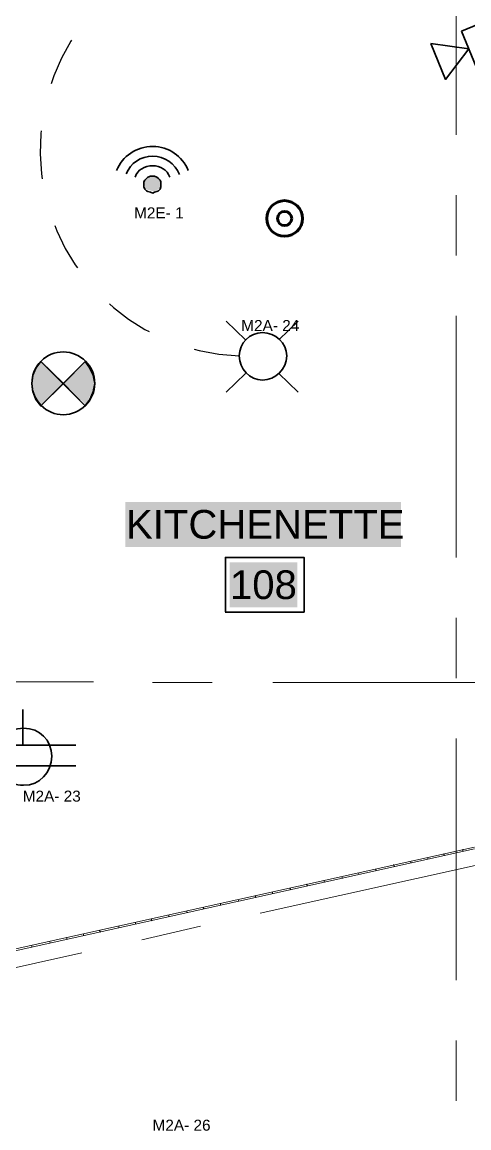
# Model space of a CAD drawing. Header units: millimetres. Extents: x 0.7 to 36.3, y 0.6 to 47.9.
# Drawn here: x 27.66 to 28.584, y 11.517 to 13.806 of the extents above; entities that cross this region are included whole.
import ezdxf

# ---------------------------------------------------------------- set-up
doc = ezdxf.new("R2010")
doc.units = ezdxf.units.MM
doc.header["$LTSCALE"] = 0.007
doc.linetypes.add('HIDDEN', pattern=[9.525, 6.35, -3.175])
doc.layers.add('Dotted', color=1, linetype='HIDDEN', lineweight=30, true_color=0xff0000)
doc.layers.add('PDF2_Geometry', color=7, linetype='Continuous')
doc.layers.add('PDF_Text', color=7, linetype='Continuous')
for name, color, linetype, true_color in [('PDF2_Solid Fills', 7, 'Continuous', 0x7f7f7f), ('PDF_Geometry', 7, 'Continuous', 0x777777), ('PDF_Solid Fills', 7, 'Continuous', 0xffffff)]:
    doc.layers.add(name, color=color, linetype=linetype, true_color=true_color)
doc.styles.add('PDF Arial', font='arial.ttf')

msp = doc.modelspace()

# ---------------------------------------------------------------- hatches: boundary and pattern name
at = {"layer": 'PDF2_Solid Fills', "transparency": 33554559}
for points in [[(27.7455, 13.0601), (27.7021, 13.1034), (27.6988, 13.1034), (27.6821, 13.0768), (27.6805, 13.0601), (27.6888, 13.0251), (27.7005, 13.0151)], [(27.8071, 13.0801), (27.7921, 13.1034), (27.7888, 13.1034), (27.7455, 13.0601), (27.7921, 13.0134), (27.8088, 13.0518)]]:
    msp.add_hatch(color=256, dxfattribs=at).paths.add_polyline_path(points)
at = {"layer": 'PDF_Solid Fills', "transparency": 33554559}
msp.add_hatch(color=7, dxfattribs=at).paths.add_polyline_path([(27.9471, 13.4788), (27.9387, 13.4871), (27.9204, 13.4871), (27.9121, 13.4771), (27.9154, 13.4604), (27.9337, 13.4554), (27.9454, 13.4621)])

# ---------------------------------------------------------------- linework, layer by layer
at = {"layer": 'Dotted', "color": 0, "linetype": 'Continuous', "lineweight": 200}
for radius in [0.0369, 0.0147]:
    msp.add_circle((28.203, 13.3997), radius, dxfattribs=at)
at = {"layer": 'Dotted', "linetype": 'HIDDEN', "lineweight": 30}
msp.add_arc((28.1245, 13.5421), 0.4273, 94.2886, 267.9514, dxfattribs=at)
at = {"layer": 'PDF2_Geometry', "lineweight": 35}
for points in [[(28.569, 13.7876), (28.5993, 13.7135), (28.7165, 13.7615), (28.6862, 13.8356)], [(28.5058, 13.7617), (28.5842, 13.7506), (28.5361, 13.6876)], [(27.7455, 13.0584), (27.6988, 13.1034), (27.6888, 13.0901), (27.6821, 13.0751), (27.6805, 13.0584), (27.6821, 13.0418), (27.6888, 13.0251), (27.6988, 13.0118)], [(27.7455, 13.0584), (27.7905, 13.0118), (27.8005, 13.0251), (27.8071, 13.0418), (27.8105, 13.0584), (27.8071, 13.0751), (27.8005, 13.0901), (27.7905, 13.1034)]]:
    msp.add_lwpolyline(points, close=True, dxfattribs=at)
msp.add_lwpolyline([(27.8105, 13.0584, 0.413494), (27.7455, 13.1234, 0.423077), (27.6805, 13.0584, 0.413494), (27.7455, 12.9934)], format="xyb", dxfattribs=at)
for points in [[(27.7905, 13.0118), (27.6988, 13.1034)], [(27.6988, 13.0118), (27.7905, 13.1034)], [(27.6613, 12.3831), (27.6613, 12.3098)], [(27.7713, 12.3098), (27.6063, 12.3098)], [(27.7713, 12.2665), (27.6063, 12.2665)]]:
    msp.add_lwpolyline(points, dxfattribs=at)
msp.add_arc((27.6627, 12.2862), 0.0597, 179.7603, 270.2397, dxfattribs=at)
for points in [[(27.8105, 13.0584), (27.8105, 13.0234), (27.7805, 12.9934), (27.7455, 12.9934)], [(27.603, 12.2865), (27.603, 12.3198), (27.6296, 12.3448), (27.663, 12.3448)], [(27.663, 12.3448), (27.6963, 12.3448), (27.7213, 12.3198), (27.7213, 12.2865)], [(27.7213, 12.2865), (27.7213, 12.2531), (27.6963, 12.2265), (27.663, 12.2265)]]:
    msp.add_open_spline(points, degree=3, dxfattribs=at)
at = {"layer": 'PDF_Geometry', "lineweight": 9}
for points in [[(28.5577, 13.573), (28.5577, 14.0714)], [(28.5577, 13.323), (28.5577, 13.448)], [(28.5577, 12.698), (28.5577, 13.198)], [(28.5577, 12.4481), (28.5577, 12.5731)], [(27.3081, 12.4406), (27.8081, 12.4406)], [(27.9299, 12.4393), (28.0533, 12.4393)], [(28.1786, 12.4394), (28.6786, 12.4394)], [(28.5577, 11.8231), (28.5577, 12.3231)], [(28.1523, 11.9619), (28.6406, 12.0703)], [(27.9074, 11.9063), (28.0292, 11.9346)], [(27.2973, 11.7712), (27.7839, 11.8795)], [(28.5577, 11.5731), (28.5577, 11.6981)]]:
    msp.add_lwpolyline(points, dxfattribs=at)
at = {"layer": 'PDF_Geometry', "lineweight": 35}
msp.add_lwpolyline([(27.9121, 13.4704), (27.9121, 13.4654), (27.9137, 13.4604), (27.9171, 13.4571), (27.9204, 13.4554), (27.9254, 13.4538), (27.9304, 13.4521), (27.9337, 13.4538), (27.9387, 13.4554), (27.9421, 13.4571), (27.9454, 13.4604), (27.9471, 13.4654), (27.9471, 13.4704), (27.9471, 13.4754), (27.9454, 13.4788), (27.9421, 13.4821), (27.9387, 13.4854), (27.9337, 13.4871), (27.9304, 13.4871), (27.9254, 13.4871), (27.9204, 13.4854), (27.9171, 13.4821), (27.9137, 13.4788), (27.9121, 13.4754)], close=True, dxfattribs=at)
for points in [[(28.0825, 13.1868), (28.1225, 13.1485)], [(28.2309, 13.1868), (28.1909, 13.1485)], [(28.0825, 13.0401), (28.1225, 13.0785)], [(28.2309, 13.0401), (28.1909, 13.0785)]]:
    msp.add_lwpolyline(points, dxfattribs=at)
at = {"layer": 'PDF_Geometry', "color": 7, "lineweight": 35}
for points in [[(28.0799, 12.6983), (28.2433, 12.6983), (28.2433, 12.585), (28.0799, 12.585)], [(28.081, 12.5854), (28.081, 12.6988)]]:
    msp.add_lwpolyline(points, dxfattribs=at)
at = {"layer": 'PDF_Geometry', "lineweight": 9}
for points in [[(27.6191, 11.8819), (28.5957, 12.0986)], [(27.6206, 11.8786), (28.5957, 12.0953)]]:
    msp.add_lwpolyline(points, close=True, dxfattribs=at)
at = {"layer": 'PDF_Geometry', "color": 7, "lineweight": 9, "true_color": 0xfefefe}
for points in [[(28.5335, 12.081), (28.5318, 12.0844)], [(28.5715, 12.0906), (28.5715, 12.094)], [(28.4299, 12.059), (28.4281, 12.0623)], [(28.4644, 12.0655), (28.4644, 12.0688)], [(28.499, 12.0736), (28.499, 12.0769)], [(28.3573, 12.042), (28.3556, 12.0453)], [(28.3919, 12.0501), (28.3919, 12.0534)], [(28.2502, 12.0184), (28.2485, 12.0218)], [(28.2848, 12.0266), (28.2848, 12.0299)], [(28.3228, 12.0338), (28.3211, 12.0372)], [(28.1432, 11.9949), (28.1414, 11.9983)], [(28.1777, 12.0031), (28.1777, 12.0047)], [(28.2157, 12.0103), (28.214, 12.0136)], [(28.0361, 11.9714), (28.0344, 11.9731)], [(28.0706, 11.9779), (28.0706, 11.9812)], [(28.1086, 11.9868), (28.1069, 11.9901)], [(27.929, 11.9462), (27.9273, 11.9496)], [(27.9635, 11.9544), (27.9635, 11.9577)], [(28.0015, 11.9633), (27.9998, 11.9666)], [(27.8219, 11.9227), (27.8202, 11.9261)], [(27.8599, 11.9323), (27.8599, 11.9357)], [(27.8944, 11.9405), (27.8944, 11.9421)], [(27.7183, 11.9007), (27.7166, 11.904)], [(27.7528, 11.9088), (27.7528, 11.9122)], [(27.7874, 11.9153), (27.7874, 11.9186)], [(27.6803, 11.8918), (27.6803, 11.8951)]]:
    msp.add_lwpolyline(points, dxfattribs=at)
at = {"layer": 'PDF_Geometry', "lineweight": 35}
for centre, radius, start, end in [((27.9299, 13.4692), 0.0796, 21.8256, 89.6006), ((28.1576, 13.1151), 0.0484, 90.0411, 179.9589)]:
    msp.add_arc(centre, radius, start, end, dxfattribs=at)
for points in [[(27.8554, 13.4987), (27.8671, 13.5287), (27.8971, 13.5487), (27.9304, 13.5487)], [(27.8754, 13.4921), (27.8837, 13.5137), (27.9054, 13.5287), (27.9304, 13.5287)], [(27.9304, 13.5287), (27.9537, 13.5287), (27.9771, 13.5137), (27.9854, 13.4904)], [(27.8937, 13.4854), (27.8987, 13.5004), (27.9137, 13.5087), (27.9304, 13.5087)], [(27.9304, 13.5087), (27.9454, 13.5087), (27.9604, 13.5004), (27.9654, 13.4854)], [(28.1575, 13.1635), (28.1842, 13.1635), (28.2075, 13.1418), (28.2075, 13.1151)], [(28.1575, 13.0651), (28.1309, 13.0651), (28.1092, 13.0885), (28.1092, 13.1151)], [(28.2075, 13.1151), (28.2075, 13.0885), (28.1842, 13.0651), (28.1575, 13.0651)]]:
    msp.add_open_spline(points, degree=3, dxfattribs=at)
at = {"layer": 'PDF_Solid Fills', "lineweight": 35, "transparency": 33554559}
for points in [[(27.8738, 12.8128), (28.4437, 12.8128), (27.8738, 12.7194), (28.4437, 12.7194)], [(28.0896, 12.6881), (28.2295, 12.6881), (28.0896, 12.5948), (28.2295, 12.5948)]]:
    msp.add_solid(points, dxfattribs=at)

# ---------------------------------------------------------------- texts
at = {"layer": 'PDF_Text', "attachment_point": 4, "style": 'PDF Arial'}
for s, insert, char_height in [('M2E- 1', (27.8917, 13.4113), 0.02276), ('M2A- 24', (28.1133, 13.1781), 0.02276), ('KITCHENETTE', (27.875, 12.7662), 0.059386), ('108', (28.09, 12.6412), 0.05939), ('M2A- 23', (27.6613, 12.2039), 0.02276), ('M2A- 26', (27.9298, 11.5228), 0.02276)]:
    msp.add_mtext(s, dxfattribs=dict(at, insert=insert, char_height=char_height))

doc.saveas('drawing.dxf')
